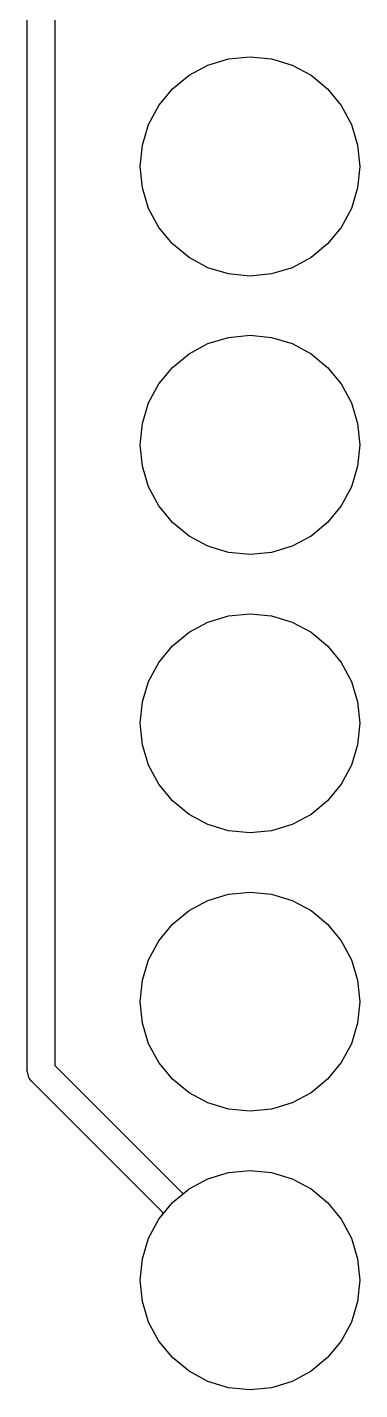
# Model space of a CAD drawing. Header units: millimetres. Extents: x 0 to 489, y -139 to 89.
# Drawn here: x 138.08 to 141.11, y -57 to -44.57 of the extents above; entities that cross this region are included whole.
import ezdxf

# ---------------------------------------------------------------- set-up
doc = ezdxf.new("R2010")
doc.units = ezdxf.units.MM
doc.header["$MEASUREMENT"] = 0
doc.layers.add('BLACK', color=7, linetype='CONTINUOUS')

msp = doc.modelspace()

# ---------------------------------------------------------------- linework, layer by layer
at = {"layer": 'BLACK', "linetype": 'Continuous'}
for p, q in [((138.08024, -54.09422), (138.08024, -42.35602)), ((138.33024, -42.30422), (138.33024, -54.04242)), ((139.72724, -44.91532), (139.91524, -44.85842)), ((139.72724, -44.91532), (139.91524, -44.85842)), ((139.72724, -44.91532), (139.91524, -44.85842)), ((139.72724, -44.91532), (139.91524, -44.85842)), ((139.91524, -44.85842), (140.11024, -44.83922)), ((139.91524, -44.85842), (140.11024, -44.83922)), ((139.91524, -44.85842), (140.11024, -44.83922)), ((139.91524, -44.85842), (140.11024, -44.83922)), ((140.11024, -44.83922), (140.30524, -44.85842)), ((140.11024, -44.83922), (140.30524, -44.85842)), ((140.11024, -44.83922), (140.30524, -44.85842)), ((140.11024, -44.83922), (140.30524, -44.85842)), ((140.30524, -44.85842), (140.49324, -44.91532)), ((140.30524, -44.85842), (140.49324, -44.91532)), ((140.30524, -44.85842), (140.49324, -44.91532)), ((140.30524, -44.85842), (140.49324, -44.91532)), ((139.55424, -45.00772), (139.72724, -44.91532)), ((139.55424, -45.00772), (139.72724, -44.91532)), ((139.55424, -45.00772), (139.72724, -44.91532)), ((139.55424, -45.00772), (139.72724, -44.91532)), ((140.49324, -44.91532), (140.66624, -45.00772)), ((140.49324, -44.91532), (140.66624, -45.00772)), ((140.49324, -44.91532), (140.66624, -45.00772)), ((140.49324, -44.91532), (140.66624, -45.00772)), ((139.40324, -45.13212), (139.55424, -45.00772)), ((139.40324, -45.13212), (139.55424, -45.00772)), ((139.40324, -45.13212), (139.55424, -45.00772)), ((139.40324, -45.13212), (139.55424, -45.00772)), ((140.66624, -45.00772), (140.81724, -45.13212)), ((140.66624, -45.00772), (140.81724, -45.13212)), ((140.66624, -45.00772), (140.81724, -45.13212)), ((140.66624, -45.00772), (140.81724, -45.13212)), ((139.27924, -45.28362), (139.40324, -45.13212)), ((139.27924, -45.28362), (139.40324, -45.13212)), ((139.27924, -45.28362), (139.40324, -45.13212)), ((139.27924, -45.28362), (139.40324, -45.13212)), ((140.81724, -45.13212), (140.94124, -45.28362)), ((140.81724, -45.13212), (140.94124, -45.28362)), ((140.81724, -45.13212), (140.94124, -45.28362)), ((140.81724, -45.13212), (140.94124, -45.28362)), ((139.18624, -45.45652), (139.27924, -45.28362)), ((139.18624, -45.45652), (139.27924, -45.28362)), ((139.18624, -45.45652), (139.27924, -45.28362)), ((139.18624, -45.45652), (139.27924, -45.28362)), ((140.94124, -45.28362), (141.03424, -45.45652)), ((140.94124, -45.28362), (141.03424, -45.45652)), ((140.94124, -45.28362), (141.03424, -45.45652)), ((140.94124, -45.28362), (141.03424, -45.45652)), ((139.12924, -45.64412), (139.18624, -45.45652)), ((139.12924, -45.64412), (139.18624, -45.45652)), ((139.12924, -45.64412), (139.18624, -45.45652)), ((139.12924, -45.64412), (139.18624, -45.45652)), ((141.03424, -45.45652), (141.09124, -45.64412)), ((141.03424, -45.45652), (141.09124, -45.64412)), ((141.03424, -45.45652), (141.09124, -45.64412)), ((141.03424, -45.45652), (141.09124, -45.64412)), ((139.11024, -45.83922), (139.12924, -45.64412)), ((139.11024, -45.83922), (139.12924, -45.64412)), ((139.11024, -45.83922), (139.12924, -45.64412)), ((139.11024, -45.83922), (139.12924, -45.64412)), ((141.09124, -45.64412), (141.11024, -45.83922)), ((141.09124, -45.64412), (141.11024, -45.83922)), ((141.09124, -45.64412), (141.11024, -45.83922)), ((141.09124, -45.64412), (141.11024, -45.83922)), ((139.12924, -46.03432), (139.11024, -45.83922)), ((139.12924, -46.03432), (139.11024, -45.83922)), ((139.12924, -46.03432), (139.11024, -45.83922)), ((139.12924, -46.03432), (139.11024, -45.83922)), ((141.11024, -45.83922), (141.09124, -46.03432)), ((141.11024, -45.83922), (141.09124, -46.03432)), ((141.11024, -45.83922), (141.09124, -46.03432)), ((141.11024, -45.83922), (141.09124, -46.03432)), ((139.18624, -46.22192), (139.12924, -46.03432)), ((139.18624, -46.22192), (139.12924, -46.03432)), ((139.18624, -46.22192), (139.12924, -46.03432)), ((139.18624, -46.22192), (139.12924, -46.03432)), ((141.09124, -46.03432), (141.03424, -46.22192)), ((141.09124, -46.03432), (141.03424, -46.22192)), ((141.09124, -46.03432), (141.03424, -46.22192)), ((141.09124, -46.03432), (141.03424, -46.22192)), ((139.27924, -46.39482), (139.18624, -46.22192)), ((139.27924, -46.39482), (139.18624, -46.22192)), ((139.27924, -46.39482), (139.18624, -46.22192)), ((139.27924, -46.39482), (139.18624, -46.22192)), ((141.03424, -46.22192), (140.94124, -46.39482)), ((141.03424, -46.22192), (140.94124, -46.39482)), ((141.03424, -46.22192), (140.94124, -46.39482)), ((141.03424, -46.22192), (140.94124, -46.39482)), ((139.40324, -46.54632), (139.27924, -46.39482)), ((139.40324, -46.54632), (139.27924, -46.39482)), ((139.40324, -46.54632), (139.27924, -46.39482)), ((139.40324, -46.54632), (139.27924, -46.39482)), ((140.94124, -46.39482), (140.81724, -46.54632)), ((140.94124, -46.39482), (140.81724, -46.54632)), ((140.94124, -46.39482), (140.81724, -46.54632)), ((140.94124, -46.39482), (140.81724, -46.54632)), ((139.55424, -46.67072), (139.40324, -46.54632)), ((139.55424, -46.67072), (139.40324, -46.54632)), ((139.55424, -46.67072), (139.40324, -46.54632)), ((139.55424, -46.67072), (139.40324, -46.54632)), ((140.81724, -46.54632), (140.66624, -46.67072)), ((140.81724, -46.54632), (140.66624, -46.67072)), ((140.81724, -46.54632), (140.66624, -46.67072)), ((140.81724, -46.54632), (140.66624, -46.67072)), ((139.72724, -46.76312), (139.55424, -46.67072)), ((139.72724, -46.76312), (139.55424, -46.67072)), ((139.72724, -46.76312), (139.55424, -46.67072)), ((139.72724, -46.76312), (139.55424, -46.67072)), ((140.66624, -46.67072), (140.49324, -46.76312)), ((140.66624, -46.67072), (140.49324, -46.76312)), ((140.66624, -46.67072), (140.49324, -46.76312)), ((140.66624, -46.67072), (140.49324, -46.76312)), ((139.91524, -46.82002), (139.72724, -46.76312)), ((139.91524, -46.82002), (139.72724, -46.76312)), ((139.91524, -46.82002), (139.72724, -46.76312)), ((139.91524, -46.82002), (139.72724, -46.76312)), ((140.11024, -46.83922), (139.91524, -46.82002)), ((140.11024, -46.83922), (139.91524, -46.82002)), ((140.11024, -46.83922), (139.91524, -46.82002)), ((140.11024, -46.83922), (139.91524, -46.82002)), ((140.30524, -46.82002), (140.11024, -46.83922)), ((140.30524, -46.82002), (140.11024, -46.83922)), ((140.30524, -46.82002), (140.11024, -46.83922)), ((140.30524, -46.82002), (140.11024, -46.83922)), ((140.49324, -46.76312), (140.30524, -46.82002)), ((140.49324, -46.76312), (140.30524, -46.82002)), ((140.49324, -46.76312), (140.30524, -46.82002)), ((140.49324, -46.76312), (140.30524, -46.82002)), ((139.55424, -47.54772), (139.72724, -47.45532)), ((139.55424, -47.54772), (139.72724, -47.45532)), ((139.55424, -47.54772), (139.72724, -47.45532)), ((139.55424, -47.54772), (139.72724, -47.45532)), ((139.72724, -47.45532), (139.91524, -47.39842)), ((139.72724, -47.45532), (139.91524, -47.39842)), ((139.72724, -47.45532), (139.91524, -47.39842)), ((139.72724, -47.45532), (139.91524, -47.39842)), ((139.91524, -47.39842), (140.11024, -47.37922)), ((139.91524, -47.39842), (140.11024, -47.37922)), ((139.91524, -47.39842), (140.11024, -47.37922)), ((139.91524, -47.39842), (140.11024, -47.37922)), ((140.11024, -47.37922), (140.30524, -47.39842)), ((140.11024, -47.37922), (140.30524, -47.39842)), ((140.11024, -47.37922), (140.30524, -47.39842)), ((140.11024, -47.37922), (140.30524, -47.39842)), ((140.30524, -47.39842), (140.49324, -47.45532)), ((140.30524, -47.39842), (140.49324, -47.45532)), ((140.30524, -47.39842), (140.49324, -47.45532)), ((140.30524, -47.39842), (140.49324, -47.45532)), ((140.49324, -47.45532), (140.66624, -47.54772)), ((140.49324, -47.45532), (140.66624, -47.54772)), ((140.49324, -47.45532), (140.66624, -47.54772)), ((140.49324, -47.45532), (140.66624, -47.54772)), ((139.40324, -47.67212), (139.55424, -47.54772)), ((139.40324, -47.67212), (139.55424, -47.54772)), ((139.40324, -47.67212), (139.55424, -47.54772)), ((139.40324, -47.67212), (139.55424, -47.54772)), ((140.66624, -47.54772), (140.81724, -47.67212)), ((140.66624, -47.54772), (140.81724, -47.67212)), ((140.66624, -47.54772), (140.81724, -47.67212)), ((140.66624, -47.54772), (140.81724, -47.67212)), ((139.27924, -47.82362), (139.40324, -47.67212)), ((139.27924, -47.82362), (139.40324, -47.67212)), ((139.27924, -47.82362), (139.40324, -47.67212)), ((139.27924, -47.82362), (139.40324, -47.67212)), ((140.81724, -47.67212), (140.94124, -47.82362)), ((140.81724, -47.67212), (140.94124, -47.82362)), ((140.81724, -47.67212), (140.94124, -47.82362)), ((140.81724, -47.67212), (140.94124, -47.82362)), ((139.18624, -47.99652), (139.27924, -47.82362)), ((139.18624, -47.99652), (139.27924, -47.82362)), ((139.18624, -47.99652), (139.27924, -47.82362)), ((139.18624, -47.99652), (139.27924, -47.82362)), ((140.94124, -47.82362), (141.03424, -47.99652)), ((140.94124, -47.82362), (141.03424, -47.99652)), ((140.94124, -47.82362), (141.03424, -47.99652)), ((140.94124, -47.82362), (141.03424, -47.99652)), ((139.12924, -48.18412), (139.18624, -47.99652)), ((139.12924, -48.18412), (139.18624, -47.99652)), ((139.12924, -48.18412), (139.18624, -47.99652)), ((139.12924, -48.18412), (139.18624, -47.99652)), ((141.03424, -47.99652), (141.09124, -48.18412)), ((141.03424, -47.99652), (141.09124, -48.18412)), ((141.03424, -47.99652), (141.09124, -48.18412)), ((141.03424, -47.99652), (141.09124, -48.18412)), ((139.11024, -48.37922), (139.12924, -48.18412)), ((139.11024, -48.37922), (139.12924, -48.18412)), ((139.11024, -48.37922), (139.12924, -48.18412)), ((139.11024, -48.37922), (139.12924, -48.18412)), ((141.09124, -48.18412), (141.11024, -48.37922)), ((141.09124, -48.18412), (141.11024, -48.37922)), ((141.09124, -48.18412), (141.11024, -48.37922)), ((141.09124, -48.18412), (141.11024, -48.37922)), ((139.12924, -48.57432), (139.11024, -48.37922)), ((139.12924, -48.57432), (139.11024, -48.37922)), ((139.12924, -48.57432), (139.11024, -48.37922)), ((139.12924, -48.57432), (139.11024, -48.37922)), ((141.11024, -48.37922), (141.09124, -48.57432)), ((141.11024, -48.37922), (141.09124, -48.57432)), ((141.11024, -48.37922), (141.09124, -48.57432)), ((141.11024, -48.37922), (141.09124, -48.57432)), ((139.18624, -48.76192), (139.12924, -48.57432)), ((139.18624, -48.76192), (139.12924, -48.57432)), ((139.18624, -48.76192), (139.12924, -48.57432)), ((139.18624, -48.76192), (139.12924, -48.57432)), ((141.09124, -48.57432), (141.03424, -48.76192)), ((141.09124, -48.57432), (141.03424, -48.76192)), ((141.09124, -48.57432), (141.03424, -48.76192)), ((141.09124, -48.57432), (141.03424, -48.76192)), ((139.27924, -48.93482), (139.18624, -48.76192)), ((139.27924, -48.93482), (139.18624, -48.76192)), ((139.27924, -48.93482), (139.18624, -48.76192)), ((139.27924, -48.93482), (139.18624, -48.76192)), ((141.03424, -48.76192), (140.94124, -48.93482)), ((141.03424, -48.76192), (140.94124, -48.93482)), ((141.03424, -48.76192), (140.94124, -48.93482)), ((141.03424, -48.76192), (140.94124, -48.93482)), ((139.40324, -49.08632), (139.27924, -48.93482)), ((139.40324, -49.08632), (139.27924, -48.93482)), ((139.40324, -49.08632), (139.27924, -48.93482)), ((139.40324, -49.08632), (139.27924, -48.93482)), ((140.94124, -48.93482), (140.81724, -49.08632)), ((140.94124, -48.93482), (140.81724, -49.08632)), ((140.94124, -48.93482), (140.81724, -49.08632)), ((140.94124, -48.93482), (140.81724, -49.08632)), ((139.55424, -49.21072), (139.40324, -49.08632)), ((139.55424, -49.21072), (139.40324, -49.08632)), ((139.55424, -49.21072), (139.40324, -49.08632)), ((139.55424, -49.21072), (139.40324, -49.08632)), ((140.81724, -49.08632), (140.66624, -49.21072)), ((140.81724, -49.08632), (140.66624, -49.21072)), ((140.81724, -49.08632), (140.66624, -49.21072)), ((140.81724, -49.08632), (140.66624, -49.21072)), ((139.72724, -49.30312), (139.55424, -49.21072)), ((139.72724, -49.30312), (139.55424, -49.21072)), ((139.72724, -49.30312), (139.55424, -49.21072)), ((139.72724, -49.30312), (139.55424, -49.21072)), ((140.66624, -49.21072), (140.49324, -49.30312)), ((140.66624, -49.21072), (140.49324, -49.30312)), ((140.66624, -49.21072), (140.49324, -49.30312)), ((140.66624, -49.21072), (140.49324, -49.30312)), ((139.91524, -49.36002), (139.72724, -49.30312)), ((139.91524, -49.36002), (139.72724, -49.30312)), ((139.91524, -49.36002), (139.72724, -49.30312)), ((139.91524, -49.36002), (139.72724, -49.30312)), ((140.49324, -49.30312), (140.30524, -49.36002)), ((140.49324, -49.30312), (140.30524, -49.36002)), ((140.49324, -49.30312), (140.30524, -49.36002)), ((140.49324, -49.30312), (140.30524, -49.36002)), ((140.11024, -49.37922), (139.91524, -49.36002)), ((140.11024, -49.37922), (139.91524, -49.36002)), ((140.11024, -49.37922), (139.91524, -49.36002)), ((140.11024, -49.37922), (139.91524, -49.36002)), ((140.30524, -49.36002), (140.11024, -49.37922)), ((140.30524, -49.36002), (140.11024, -49.37922)), ((140.30524, -49.36002), (140.11024, -49.37922)), ((140.30524, -49.36002), (140.11024, -49.37922)), ((139.72724, -49.99532), (139.91524, -49.93842)), ((139.72724, -49.99532), (139.91524, -49.93842)), ((139.72724, -49.99532), (139.91524, -49.93842)), ((139.72724, -49.99532), (139.91524, -49.93842)), ((139.91524, -49.93842), (140.11024, -49.91922)), ((139.91524, -49.93842), (140.11024, -49.91922)), ((139.91524, -49.93842), (140.11024, -49.91922)), ((139.91524, -49.93842), (140.11024, -49.91922)), ((140.11024, -49.91922), (140.30524, -49.93842)), ((140.11024, -49.91922), (140.30524, -49.93842)), ((140.11024, -49.91922), (140.30524, -49.93842)), ((140.11024, -49.91922), (140.30524, -49.93842)), ((140.30524, -49.93842), (140.49324, -49.99532)), ((140.30524, -49.93842), (140.49324, -49.99532)), ((140.30524, -49.93842), (140.49324, -49.99532)), ((140.30524, -49.93842), (140.49324, -49.99532)), ((139.40324, -50.21212), (139.55424, -50.08772)), ((139.40324, -50.21212), (139.55424, -50.08772)), ((139.40324, -50.21212), (139.55424, -50.08772)), ((139.40324, -50.21212), (139.55424, -50.08772)), ((139.55424, -50.08772), (139.72724, -49.99532)), ((139.55424, -50.08772), (139.72724, -49.99532)), ((139.55424, -50.08772), (139.72724, -49.99532)), ((139.55424, -50.08772), (139.72724, -49.99532)), ((140.49324, -49.99532), (140.66624, -50.08772)), ((140.49324, -49.99532), (140.66624, -50.08772)), ((140.49324, -49.99532), (140.66624, -50.08772)), ((140.49324, -49.99532), (140.66624, -50.08772)), ((140.66624, -50.08772), (140.81724, -50.21212)), ((140.66624, -50.08772), (140.81724, -50.21212)), ((140.66624, -50.08772), (140.81724, -50.21212)), ((140.66624, -50.08772), (140.81724, -50.21212)), ((139.27924, -50.36362), (139.40324, -50.21212)), ((139.27924, -50.36362), (139.40324, -50.21212)), ((139.27924, -50.36362), (139.40324, -50.21212)), ((139.27924, -50.36362), (139.40324, -50.21212)), ((140.81724, -50.21212), (140.94124, -50.36362)), ((140.81724, -50.21212), (140.94124, -50.36362)), ((140.81724, -50.21212), (140.94124, -50.36362)), ((140.81724, -50.21212), (140.94124, -50.36362)), ((139.18624, -50.53652), (139.27924, -50.36362)), ((139.18624, -50.53652), (139.27924, -50.36362)), ((139.18624, -50.53652), (139.27924, -50.36362)), ((139.18624, -50.53652), (139.27924, -50.36362)), ((140.94124, -50.36362), (141.03424, -50.53652)), ((140.94124, -50.36362), (141.03424, -50.53652)), ((140.94124, -50.36362), (141.03424, -50.53652)), ((140.94124, -50.36362), (141.03424, -50.53652)), ((139.12924, -50.72412), (139.18624, -50.53652)), ((139.12924, -50.72412), (139.18624, -50.53652)), ((139.12924, -50.72412), (139.18624, -50.53652)), ((139.12924, -50.72412), (139.18624, -50.53652)), ((141.03424, -50.53652), (141.09124, -50.72412)), ((141.03424, -50.53652), (141.09124, -50.72412)), ((141.03424, -50.53652), (141.09124, -50.72412)), ((141.03424, -50.53652), (141.09124, -50.72412)), ((139.11024, -50.91922), (139.12924, -50.72412)), ((139.11024, -50.91922), (139.12924, -50.72412)), ((139.11024, -50.91922), (139.12924, -50.72412)), ((139.11024, -50.91922), (139.12924, -50.72412)), ((141.09124, -50.72412), (141.11024, -50.91922)), ((141.09124, -50.72412), (141.11024, -50.91922)), ((141.09124, -50.72412), (141.11024, -50.91922)), ((141.09124, -50.72412), (141.11024, -50.91922)), ((139.12924, -51.11432), (139.11024, -50.91922)), ((139.12924, -51.11432), (139.11024, -50.91922)), ((139.12924, -51.11432), (139.11024, -50.91922)), ((139.12924, -51.11432), (139.11024, -50.91922)), ((141.11024, -50.91922), (141.09124, -51.11432)), ((141.11024, -50.91922), (141.09124, -51.11432)), ((141.11024, -50.91922), (141.09124, -51.11432)), ((141.11024, -50.91922), (141.09124, -51.11432)), ((139.18624, -51.30192), (139.12924, -51.11432)), ((139.18624, -51.30192), (139.12924, -51.11432)), ((139.18624, -51.30192), (139.12924, -51.11432)), ((139.18624, -51.30192), (139.12924, -51.11432)), ((141.09124, -51.11432), (141.03424, -51.30192)), ((141.09124, -51.11432), (141.03424, -51.30192)), ((141.09124, -51.11432), (141.03424, -51.30192)), ((141.09124, -51.11432), (141.03424, -51.30192)), ((139.27924, -51.47482), (139.18624, -51.30192)), ((139.27924, -51.47482), (139.18624, -51.30192)), ((139.27924, -51.47482), (139.18624, -51.30192)), ((139.27924, -51.47482), (139.18624, -51.30192)), ((141.03424, -51.30192), (140.94124, -51.47482)), ((141.03424, -51.30192), (140.94124, -51.47482)), ((141.03424, -51.30192), (140.94124, -51.47482)), ((141.03424, -51.30192), (140.94124, -51.47482)), ((139.40324, -51.62632), (139.27924, -51.47482)), ((139.40324, -51.62632), (139.27924, -51.47482)), ((139.40324, -51.62632), (139.27924, -51.47482)), ((139.40324, -51.62632), (139.27924, -51.47482)), ((140.94124, -51.47482), (140.81724, -51.62632)), ((140.94124, -51.47482), (140.81724, -51.62632)), ((140.94124, -51.47482), (140.81724, -51.62632)), ((140.94124, -51.47482), (140.81724, -51.62632)), ((139.55424, -51.75072), (139.40324, -51.62632)), ((139.55424, -51.75072), (139.40324, -51.62632)), ((139.55424, -51.75072), (139.40324, -51.62632)), ((139.55424, -51.75072), (139.40324, -51.62632)), ((140.81724, -51.62632), (140.66624, -51.75072)), ((140.81724, -51.62632), (140.66624, -51.75072)), ((140.81724, -51.62632), (140.66624, -51.75072)), ((140.81724, -51.62632), (140.66624, -51.75072)), ((139.72724, -51.84312), (139.55424, -51.75072)), ((139.72724, -51.84312), (139.55424, -51.75072)), ((139.72724, -51.84312), (139.55424, -51.75072)), ((139.72724, -51.84312), (139.55424, -51.75072)), ((140.66624, -51.75072), (140.49324, -51.84312)), ((140.66624, -51.75072), (140.49324, -51.84312)), ((140.66624, -51.75072), (140.49324, -51.84312)), ((140.66624, -51.75072), (140.49324, -51.84312)), ((139.91524, -51.90002), (139.72724, -51.84312)), ((139.91524, -51.90002), (139.72724, -51.84312)), ((139.91524, -51.90002), (139.72724, -51.84312)), ((139.91524, -51.90002), (139.72724, -51.84312)), ((140.11024, -51.91922), (139.91524, -51.90002)), ((140.11024, -51.91922), (139.91524, -51.90002)), ((140.11024, -51.91922), (139.91524, -51.90002)), ((140.11024, -51.91922), (139.91524, -51.90002)), ((140.30524, -51.90002), (140.11024, -51.91922)), ((140.30524, -51.90002), (140.11024, -51.91922)), ((140.30524, -51.90002), (140.11024, -51.91922)), ((140.30524, -51.90002), (140.11024, -51.91922)), ((140.49324, -51.84312), (140.30524, -51.90002)), ((140.49324, -51.84312), (140.30524, -51.90002)), ((140.49324, -51.84312), (140.30524, -51.90002)), ((140.49324, -51.84312), (140.30524, -51.90002)), ((139.55424, -52.62772), (139.72724, -52.53532)), ((139.55424, -52.62772), (139.72724, -52.53532)), ((139.55424, -52.62772), (139.72724, -52.53532)), ((139.55424, -52.62772), (139.72724, -52.53532)), ((139.72724, -52.53532), (139.91524, -52.47842)), ((139.72724, -52.53532), (139.91524, -52.47842)), ((139.72724, -52.53532), (139.91524, -52.47842)), ((139.72724, -52.53532), (139.91524, -52.47842)), ((139.91524, -52.47842), (140.11024, -52.45922)), ((139.91524, -52.47842), (140.11024, -52.45922)), ((139.91524, -52.47842), (140.11024, -52.45922)), ((139.91524, -52.47842), (140.11024, -52.45922)), ((140.11024, -52.45922), (140.30524, -52.47842)), ((140.11024, -52.45922), (140.30524, -52.47842)), ((140.11024, -52.45922), (140.30524, -52.47842)), ((140.11024, -52.45922), (140.30524, -52.47842)), ((140.30524, -52.47842), (140.49324, -52.53532)), ((140.30524, -52.47842), (140.49324, -52.53532)), ((140.30524, -52.47842), (140.49324, -52.53532)), ((140.30524, -52.47842), (140.49324, -52.53532)), ((140.49324, -52.53532), (140.66624, -52.62772)), ((140.49324, -52.53532), (140.66624, -52.62772)), ((140.49324, -52.53532), (140.66624, -52.62772)), ((140.49324, -52.53532), (140.66624, -52.62772)), ((139.40324, -52.75212), (139.55424, -52.62772)), ((139.40324, -52.75212), (139.55424, -52.62772)), ((139.40324, -52.75212), (139.55424, -52.62772)), ((139.40324, -52.75212), (139.55424, -52.62772)), ((140.66624, -52.62772), (140.81724, -52.75212)), ((140.66624, -52.62772), (140.81724, -52.75212)), ((140.66624, -52.62772), (140.81724, -52.75212)), ((140.66624, -52.62772), (140.81724, -52.75212)), ((139.27924, -52.90362), (139.40324, -52.75212)), ((139.27924, -52.90362), (139.40324, -52.75212)), ((139.27924, -52.90362), (139.40324, -52.75212)), ((139.27924, -52.90362), (139.40324, -52.75212)), ((140.81724, -52.75212), (140.94124, -52.90362)), ((140.81724, -52.75212), (140.94124, -52.90362)), ((140.81724, -52.75212), (140.94124, -52.90362)), ((140.81724, -52.75212), (140.94124, -52.90362)), ((139.18624, -53.07652), (139.27924, -52.90362)), ((139.18624, -53.07652), (139.27924, -52.90362)), ((139.18624, -53.07652), (139.27924, -52.90362)), ((139.18624, -53.07652), (139.27924, -52.90362)), ((140.94124, -52.90362), (141.03424, -53.07652)), ((140.94124, -52.90362), (141.03424, -53.07652)), ((140.94124, -52.90362), (141.03424, -53.07652)), ((140.94124, -52.90362), (141.03424, -53.07652)), ((139.12924, -53.26412), (139.18624, -53.07652)), ((139.12924, -53.26412), (139.18624, -53.07652)), ((139.12924, -53.26412), (139.18624, -53.07652)), ((139.12924, -53.26412), (139.18624, -53.07652)), ((141.03424, -53.07652), (141.09124, -53.26412)), ((141.03424, -53.07652), (141.09124, -53.26412)), ((141.03424, -53.07652), (141.09124, -53.26412)), ((141.03424, -53.07652), (141.09124, -53.26412)), ((139.11024, -53.45922), (139.12924, -53.26412)), ((139.11024, -53.45922), (139.12924, -53.26412)), ((139.11024, -53.45922), (139.12924, -53.26412)), ((139.11024, -53.45922), (139.12924, -53.26412)), ((141.09124, -53.26412), (141.11024, -53.45922)), ((141.09124, -53.26412), (141.11024, -53.45922)), ((141.09124, -53.26412), (141.11024, -53.45922)), ((141.09124, -53.26412), (141.11024, -53.45922)), ((139.12924, -53.65432), (139.11024, -53.45922)), ((139.12924, -53.65432), (139.11024, -53.45922)), ((139.12924, -53.65432), (139.11024, -53.45922)), ((139.12924, -53.65432), (139.11024, -53.45922)), ((141.11024, -53.45922), (141.09124, -53.65432)), ((141.11024, -53.45922), (141.09124, -53.65432)), ((141.11024, -53.45922), (141.09124, -53.65432)), ((141.11024, -53.45922), (141.09124, -53.65432)), ((139.18624, -53.84192), (139.12924, -53.65432)), ((139.18624, -53.84192), (139.12924, -53.65432)), ((139.18624, -53.84192), (139.12924, -53.65432)), ((139.18624, -53.84192), (139.12924, -53.65432)), ((141.09124, -53.65432), (141.03424, -53.84192)), ((141.09124, -53.65432), (141.03424, -53.84192)), ((141.09124, -53.65432), (141.03424, -53.84192)), ((141.09124, -53.65432), (141.03424, -53.84192)), ((139.27924, -54.01482), (139.18624, -53.84192)), ((139.27924, -54.01482), (139.18624, -53.84192)), ((139.27924, -54.01482), (139.18624, -53.84192)), ((139.27924, -54.01482), (139.18624, -53.84192)), ((141.03424, -53.84192), (140.94124, -54.01482)), ((141.03424, -53.84192), (140.94124, -54.01482)), ((141.03424, -53.84192), (140.94124, -54.01482)), ((141.03424, -53.84192), (140.94124, -54.01482)), ((138.33024, -54.04242), (139.50024, -55.21242)), ((139.40324, -54.16632), (139.27924, -54.01482)), ((139.40324, -54.16632), (139.27924, -54.01482)), ((139.40324, -54.16632), (139.27924, -54.01482)), ((139.40324, -54.16632), (139.27924, -54.01482)), ((140.94124, -54.01482), (140.81724, -54.16632)), ((140.94124, -54.01482), (140.81724, -54.16632)), ((140.94124, -54.01482), (140.81724, -54.16632)), ((140.94124, -54.01482), (140.81724, -54.16632)), ((138.08924, -54.12392), (138.08024, -54.09422)), ((138.09524, -54.15412), (138.08924, -54.12392)), ((138.09924, -54.15922), (138.09524, -54.15412)), ((138.10024, -54.16182), (138.09924, -54.15922)), ((138.10324, -54.16472), (138.10024, -54.16182)), ((138.11724, -54.18262), (138.10324, -54.16472)), ((139.32324, -55.38922), (138.11724, -54.18262)), ((139.55424, -54.29072), (139.40324, -54.16632)), ((139.55424, -54.29072), (139.40324, -54.16632)), ((139.55424, -54.29072), (139.40324, -54.16632)), ((139.55424, -54.29072), (139.40324, -54.16632)), ((140.81724, -54.16632), (140.66624, -54.29072)), ((140.81724, -54.16632), (140.66624, -54.29072)), ((140.81724, -54.16632), (140.66624, -54.29072)), ((140.81724, -54.16632), (140.66624, -54.29072)), ((139.72724, -54.38312), (139.55424, -54.29072)), ((139.72724, -54.38312), (139.55424, -54.29072)), ((139.72724, -54.38312), (139.55424, -54.29072)), ((139.72724, -54.38312), (139.55424, -54.29072)), ((140.66624, -54.29072), (140.49324, -54.38312)), ((140.66624, -54.29072), (140.49324, -54.38312)), ((140.66624, -54.29072), (140.49324, -54.38312)), ((140.66624, -54.29072), (140.49324, -54.38312)), ((139.91524, -54.44002), (139.72724, -54.38312)), ((139.91524, -54.44002), (139.72724, -54.38312)), ((139.91524, -54.44002), (139.72724, -54.38312)), ((139.91524, -54.44002), (139.72724, -54.38312)), ((140.11024, -54.45922), (139.91524, -54.44002)), ((140.11024, -54.45922), (139.91524, -54.44002)), ((140.11024, -54.45922), (139.91524, -54.44002)), ((140.11024, -54.45922), (139.91524, -54.44002)), ((140.30524, -54.44002), (140.11024, -54.45922)), ((140.30524, -54.44002), (140.11024, -54.45922)), ((140.30524, -54.44002), (140.11024, -54.45922)), ((140.30524, -54.44002), (140.11024, -54.45922)), ((140.49324, -54.38312), (140.30524, -54.44002)), ((140.49324, -54.38312), (140.30524, -54.44002)), ((140.49324, -54.38312), (140.30524, -54.44002)), ((140.49324, -54.38312), (140.30524, -54.44002)), ((139.72724, -55.07532), (139.91524, -55.01842)), ((139.72724, -55.07532), (139.91524, -55.01842)), ((139.72724, -55.07532), (139.91524, -55.01842)), ((139.72724, -55.07532), (139.91524, -55.01842)), ((139.91524, -55.01842), (140.11024, -54.99922)), ((139.91524, -55.01842), (140.11024, -54.99922)), ((139.91524, -55.01842), (140.11024, -54.99922)), ((139.91524, -55.01842), (140.11024, -54.99922)), ((140.11024, -54.99922), (140.30524, -55.01842)), ((140.11024, -54.99922), (140.30524, -55.01842)), ((140.11024, -54.99922), (140.30524, -55.01842)), ((140.11024, -54.99922), (140.30524, -55.01842)), ((140.30524, -55.01842), (140.49324, -55.07532)), ((140.30524, -55.01842), (140.49324, -55.07532)), ((140.30524, -55.01842), (140.49324, -55.07532)), ((140.30524, -55.01842), (140.49324, -55.07532)), ((139.40324, -55.29212), (139.55424, -55.16772)), ((139.40324, -55.29212), (139.55424, -55.16772)), ((139.40324, -55.29212), (139.55424, -55.16772)), ((139.50024, -55.21242), (139.55424, -55.16772)), ((139.55424, -55.16772), (139.72724, -55.07532)), ((139.55424, -55.16772), (139.72724, -55.07532)), ((139.55424, -55.16772), (139.72724, -55.07532)), ((139.55424, -55.16772), (139.72724, -55.07532)), ((140.49324, -55.07532), (140.66624, -55.16772)), ((140.49324, -55.07532), (140.66624, -55.16772)), ((140.49324, -55.07532), (140.66624, -55.16772)), ((140.49324, -55.07532), (140.66624, -55.16772)), ((140.66624, -55.16772), (140.81724, -55.29212)), ((140.66624, -55.16772), (140.81724, -55.29212)), ((140.66624, -55.16772), (140.81724, -55.29212)), ((140.66624, -55.16772), (140.81724, -55.29212)), ((139.27924, -55.44362), (139.40324, -55.29212)), ((139.27924, -55.44362), (139.40324, -55.29212)), ((139.27924, -55.44362), (139.40324, -55.29212)), ((140.81724, -55.29212), (140.94124, -55.44362)), ((140.81724, -55.29212), (140.94124, -55.44362)), ((140.81724, -55.29212), (140.94124, -55.44362)), ((140.81724, -55.29212), (140.94124, -55.44362)), ((139.27924, -55.44362), (139.32324, -55.38922)), ((139.18624, -55.61652), (139.27924, -55.44362)), ((139.18624, -55.61652), (139.27924, -55.44362)), ((139.18624, -55.61652), (139.27924, -55.44362)), ((139.18624, -55.61652), (139.27924, -55.44362)), ((140.94124, -55.44362), (141.03424, -55.61652)), ((140.94124, -55.44362), (141.03424, -55.61652)), ((140.94124, -55.44362), (141.03424, -55.61652)), ((140.94124, -55.44362), (141.03424, -55.61652)), ((139.12924, -55.80412), (139.18624, -55.61652)), ((139.12924, -55.80412), (139.18624, -55.61652)), ((139.12924, -55.80412), (139.18624, -55.61652)), ((139.12924, -55.80412), (139.18624, -55.61652)), ((141.03424, -55.61652), (141.09124, -55.80412)), ((141.03424, -55.61652), (141.09124, -55.80412)), ((141.03424, -55.61652), (141.09124, -55.80412)), ((141.03424, -55.61652), (141.09124, -55.80412)), ((139.11024, -55.99922), (139.12924, -55.80412)), ((139.11024, -55.99922), (139.12924, -55.80412)), ((139.11024, -55.99922), (139.12924, -55.80412)), ((139.11024, -55.99922), (139.12924, -55.80412)), ((141.09124, -55.80412), (141.11024, -55.99922)), ((141.09124, -55.80412), (141.11024, -55.99922)), ((141.09124, -55.80412), (141.11024, -55.99922)), ((141.09124, -55.80412), (141.11024, -55.99922)), ((139.12924, -56.19432), (139.11024, -55.99922)), ((139.12924, -56.19432), (139.11024, -55.99922)), ((139.12924, -56.19432), (139.11024, -55.99922)), ((139.12924, -56.19432), (139.11024, -55.99922)), ((141.11024, -55.99922), (141.09124, -56.19432)), ((141.11024, -55.99922), (141.09124, -56.19432)), ((141.11024, -55.99922), (141.09124, -56.19432)), ((141.11024, -55.99922), (141.09124, -56.19432)), ((139.18624, -56.38192), (139.12924, -56.19432)), ((139.18624, -56.38192), (139.12924, -56.19432)), ((139.18624, -56.38192), (139.12924, -56.19432)), ((139.18624, -56.38192), (139.12924, -56.19432)), ((141.09124, -56.19432), (141.03424, -56.38192)), ((141.09124, -56.19432), (141.03424, -56.38192)), ((141.09124, -56.19432), (141.03424, -56.38192)), ((141.09124, -56.19432), (141.03424, -56.38192)), ((139.27924, -56.55482), (139.18624, -56.38192)), ((139.27924, -56.55482), (139.18624, -56.38192)), ((139.27924, -56.55482), (139.18624, -56.38192)), ((139.27924, -56.55482), (139.18624, -56.38192)), ((141.03424, -56.38192), (140.94124, -56.55482)), ((141.03424, -56.38192), (140.94124, -56.55482)), ((141.03424, -56.38192), (140.94124, -56.55482)), ((141.03424, -56.38192), (140.94124, -56.55482)), ((139.40324, -56.70622), (139.27924, -56.55482)), ((139.40324, -56.70622), (139.27924, -56.55482)), ((139.40324, -56.70622), (139.27924, -56.55482)), ((139.40324, -56.70622), (139.27924, -56.55482)), ((140.94124, -56.55482), (140.81724, -56.70622)), ((140.94124, -56.55482), (140.81724, -56.70622)), ((140.94124, -56.55482), (140.81724, -56.70622)), ((140.94124, -56.55482), (140.81724, -56.70622)), ((139.55424, -56.83022), (139.40324, -56.70622)), ((139.55424, -56.83022), (139.40324, -56.70622)), ((139.55424, -56.83022), (139.40324, -56.70622)), ((139.55424, -56.83022), (139.40324, -56.70622)), ((140.81724, -56.70622), (140.66624, -56.83022)), ((140.81724, -56.70622), (140.66624, -56.83022)), ((140.81724, -56.70622), (140.66624, -56.83022)), ((140.81724, -56.70622), (140.66624, -56.83022)), ((139.72724, -56.92322), (139.55424, -56.83022)), ((139.72724, -56.92322), (139.55424, -56.83022)), ((139.72724, -56.92322), (139.55424, -56.83022)), ((139.72724, -56.92322), (139.55424, -56.83022)), ((139.91524, -56.98022), (139.72724, -56.92322)), ((139.91524, -56.98022), (139.72724, -56.92322)), ((139.91524, -56.98022), (139.72724, -56.92322)), ((139.91524, -56.98022), (139.72724, -56.92322)), ((140.49324, -56.92322), (140.30524, -56.98022)), ((140.49324, -56.92322), (140.30524, -56.98022)), ((140.49324, -56.92322), (140.30524, -56.98022)), ((140.49324, -56.92322), (140.30524, -56.98022)), ((140.66624, -56.83022), (140.49324, -56.92322)), ((140.66624, -56.83022), (140.49324, -56.92322)), ((140.66624, -56.83022), (140.49324, -56.92322)), ((140.66624, -56.83022), (140.49324, -56.92322)), ((140.11024, -56.99922), (139.91524, -56.98022)), ((140.11024, -56.99922), (139.91524, -56.98022)), ((140.11024, -56.99922), (139.91524, -56.98022)), ((140.11024, -56.99922), (139.91524, -56.98022)), ((140.30524, -56.98022), (140.11024, -56.99922)), ((140.30524, -56.98022), (140.11024, -56.99922)), ((140.30524, -56.98022), (140.11024, -56.99922)), ((140.30524, -56.98022), (140.11024, -56.99922))]:
    msp.add_line(p, q, dxfattribs=at)

doc.saveas('drawing.dxf')
